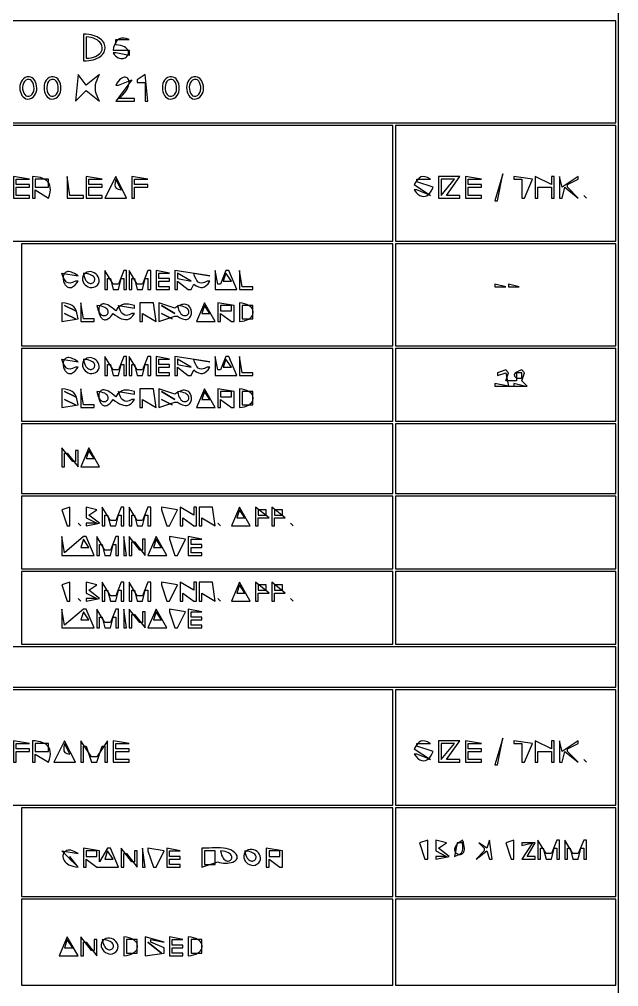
# Model space of a CAD drawing. Extents: x 0 to 2384, y 0 to 1684.
# Drawn here: x 232.2 to 455, y 831.5 to 1191.5 of the extents above; entities that cross this region are included whole.
import ezdxf

# ---------------------------------------------------------------- set-up
doc = ezdxf.new("R2010")
doc.units = 0
doc.layers.add('C7', color=7, linetype='CONTINUOUS')

msp = doc.modelspace()

# ---------------------------------------------------------------- linework, layer by layer
at = {"layer": 'C7'}
for points in [[(94, 1513), (94, 449), (455, 449), (455, 1513), (94, 1513)], [(95, 1191), (95, 1153), (454, 1153), (454, 1191), (95, 1191)], [(256, 1186), (256, 1176), (257.0118, 1176.0413), (257.956, 1176.138), (258.8324, 1176.2864), (259.6411, 1176.4826), (260.3821, 1176.7229), (261.0555, 1177.0034), (261.6613, 1177.3204), (262.1995, 1177.67), (262.6702, 1178.0485), (263.0734, 1178.452), (263.409, 1178.8769), (263.6773, 1179.3192), (263.8781, 1179.7752), (264.0115, 1180.2411), (264.0776, 1180.7131), (264.0763, 1181.1874), (264.0078, 1181.6603), (263.872, 1182.1278), (263.6689, 1182.5863), (263.3987, 1183.032), (263.0613, 1183.461), (262.6567, 1183.8695), (262.1851, 1184.2538), (261.6464, 1184.61), (261.0406, 1184.9344), (260.3679, 1185.2232), (259.6281, 1185.4726), (258.8214, 1185.6787), (257.9478, 1185.8379), (257.0073, 1185.9462), (256, 1186)], [(257, 1185), (257, 1177), (258.0099, 1177.0729), (258.926, 1177.217), (259.7486, 1177.4257), (260.478, 1177.6924), (261.1144, 1178.0104), (261.6582, 1178.3733), (262.1096, 1178.7743), (262.469, 1179.207), (262.7365, 1179.6646), (262.9125, 1180.1406), (262.9973, 1180.6284), (262.991, 1181.1214), (262.8942, 1181.613), (262.7069, 1182.0966), (262.4295, 1182.5656), (262.0622, 1183.0134), (261.6054, 1183.4334), (261.0594, 1183.8189), (260.4243, 1184.1635), (259.7006, 1184.4605), (258.8884, 1184.7033), (257.9881, 1184.8853), (257, 1185)], [(267, 1180), (273, 1180), (273, 1178), (268, 1179), (267, 1179), (267.4542, 1178.3836), (267.925, 1177.8844), (268.406, 1177.495), (268.8911, 1177.2081), (269.374, 1177.0163), (269.8485, 1176.9123), (270.3084, 1176.8889), (270.7475, 1176.9386), (271.1595, 1177.0542), (271.5383, 1177.2283), (271.8775, 1177.4536), (272.1711, 1177.7229), (272.4128, 1178.0287), (272.5963, 1178.3637), (272.7154, 1178.7207), (272.764, 1179.0922), (272.7358, 1179.4711), (272.6245, 1179.8499), (272.4241, 1180.2213), (272.1282, 1180.578), (271.7306, 1180.9128), (271.2251, 1181.2182), (270.6055, 1181.4869), (269.8656, 1181.7117), (268.9992, 1181.8851), (268, 1182), (268, 1184), (273, 1184), (271.9407, 1184.3324), (271.0003, 1184.4829), (270.1725, 1184.4586), (269.451, 1184.2667), (268.8294, 1183.9145), (268.3015, 1183.4091), (267.8609, 1182.7577), (267.5013, 1181.9676), (267.2164, 1181.046), (267, 1180)], [(234.2986, 1169.8241), (233.6793, 1169.4219), (233.1835, 1168.8994), (232.8069, 1168.2799), (232.5448, 1167.5873), (232.3928, 1166.8452), (232.3463, 1166.0771), (232.401, 1165.3068), (232.5523, 1164.5579), (232.7957, 1163.854), (233.1267, 1163.2189), (233.5408, 1162.6762), (234.0336, 1162.2494), (234.6005, 1161.9624), (235.2371, 1161.8387), (235.9388, 1161.9019), (236.7013, 1162.1759), (237.3206, 1162.5779), (237.8163, 1163.1005), (238.193, 1163.7199), (238.4551, 1164.4125), (238.6071, 1165.1547), (238.6536, 1165.9228), (238.5989, 1166.6931), (238.4476, 1167.442), (238.2042, 1168.1458), (237.8732, 1168.7809), (237.459, 1169.3237), (236.9662, 1169.7504), (236.3993, 1170.0374), (235.7627, 1170.1612), (235.0609, 1170.0979), (234.2986, 1169.8241)], [(243.2986, 1169.8241), (242.6793, 1169.4219), (242.1835, 1168.8994), (241.8069, 1168.2799), (241.5448, 1167.5873), (241.3928, 1166.8452), (241.3463, 1166.0771), (241.401, 1165.3068), (241.5523, 1164.5579), (241.7957, 1163.854), (242.1267, 1163.2189), (242.5408, 1162.6762), (243.0336, 1162.2494), (243.6005, 1161.9624), (244.2371, 1161.8387), (244.9388, 1161.9019), (245.7013, 1162.1759), (246.3206, 1162.5779), (246.8163, 1163.1005), (247.193, 1163.7199), (247.4551, 1164.4125), (247.6071, 1165.1547), (247.6536, 1165.9228), (247.5989, 1166.6931), (247.4476, 1167.442), (247.2042, 1168.1458), (246.8732, 1168.7809), (246.459, 1169.3237), (245.9662, 1169.7504), (245.3993, 1170.0374), (244.7627, 1170.1612), (244.0609, 1170.0979), (243.2986, 1169.8241)], [(254, 1171), (253, 1161), (257, 1165), (262, 1161), (261.4801, 1162.0531), (261.0641, 1163.0199), (260.7522, 1163.9193), (260.5442, 1164.7708), (260.4402, 1165.5934), (260.4402, 1166.4064), (260.5442, 1167.229), (260.7522, 1168.0805), (261.0641, 1168.98), (261.48, 1169.9467), (262, 1171), (257, 1167), (254, 1171)], [(279, 1171), (276, 1169), (276, 1168), (279, 1168), (279, 1161), (280, 1161), (279, 1171)], [(287.2986, 1169.8241), (286.6793, 1169.4219), (286.1835, 1168.8994), (285.8068, 1168.2799), (285.5447, 1167.5873), (285.3927, 1166.8452), (285.3463, 1166.0771), (285.401, 1165.3068), (285.5523, 1164.5579), (285.7956, 1163.854), (286.1267, 1163.2189), (286.5408, 1162.6762), (287.0336, 1162.2494), (287.6005, 1161.9624), (288.2371, 1161.8387), (288.9388, 1161.9019), (289.7013, 1162.1759), (290.3206, 1162.5779), (290.8163, 1163.1005), (291.193, 1163.7199), (291.4551, 1164.4125), (291.6072, 1165.1547), (291.6536, 1165.9228), (291.5989, 1166.6931), (291.4476, 1167.442), (291.2042, 1168.1458), (290.8732, 1168.7809), (290.459, 1169.3237), (289.9662, 1169.7504), (289.3993, 1170.0374), (288.7627, 1170.1612), (288.061, 1170.0979), (287.2986, 1169.8241)], [(296.2986, 1169.8241), (295.6793, 1169.4219), (295.1835, 1168.8994), (294.8068, 1168.2799), (294.5447, 1167.5873), (294.3927, 1166.8452), (294.3463, 1166.0771), (294.401, 1165.3068), (294.5523, 1164.5579), (294.7956, 1163.854), (295.1267, 1163.2189), (295.5408, 1162.6762), (296.0336, 1162.2494), (296.6005, 1161.9624), (297.2371, 1161.8387), (297.9388, 1161.9019), (298.7013, 1162.1759), (299.3206, 1162.5779), (299.8163, 1163.1005), (300.193, 1163.7199), (300.4551, 1164.4125), (300.6072, 1165.1547), (300.6536, 1165.9228), (300.5989, 1166.6931), (300.4476, 1167.442), (300.2042, 1168.1458), (299.8732, 1168.7809), (299.459, 1169.3237), (298.9662, 1169.7504), (298.3993, 1170.0374), (297.7627, 1170.1612), (297.061, 1170.0979), (296.2986, 1169.8241)], [(234.5455, 1168.8241), (234.0381, 1168.3656), (233.6765, 1167.7617), (233.4532, 1167.0553), (233.3609, 1166.2893), (233.3922, 1165.5068), (233.5398, 1164.7508), (233.7963, 1164.0641), (234.1543, 1163.4898), (234.6065, 1163.0708), (235.1455, 1162.8502), (235.7639, 1162.8709), (236.4544, 1163.1759), (236.9616, 1163.6342), (237.3233, 1164.2381), (237.5465, 1164.9445), (237.6388, 1165.7104), (237.6075, 1166.4929), (237.4599, 1167.249), (237.2035, 1167.9357), (236.8455, 1168.5101), (236.3933, 1168.9291), (235.8544, 1169.1497), (235.236, 1169.129), (234.5455, 1168.8241)], [(243.5455, 1168.8241), (243.0381, 1168.3656), (242.6765, 1167.7617), (242.4532, 1167.0553), (242.3609, 1166.2893), (242.3922, 1165.5068), (242.5398, 1164.7508), (242.7963, 1164.0641), (243.1543, 1163.4898), (243.6065, 1163.0708), (244.1455, 1162.8502), (244.7639, 1162.8709), (245.4544, 1163.1759), (245.9616, 1163.6342), (246.3232, 1164.2381), (246.5465, 1164.9445), (246.6388, 1165.7104), (246.6075, 1166.4929), (246.4599, 1167.249), (246.2035, 1167.9357), (245.8455, 1168.5101), (245.3933, 1168.9291), (244.8544, 1169.1497), (244.236, 1169.129), (243.5455, 1168.8241)], [(268, 1167), (269, 1167), (274, 1169), (268, 1161), (275, 1161), (275, 1162), (269, 1162), (269.875, 1162.7134), (270.6276, 1163.4237), (271.2637, 1164.1255), (271.789, 1164.8131), (272.2093, 1165.4809), (272.5306, 1166.1234), (272.7585, 1166.7349), (272.899, 1167.31), (272.9579, 1167.843), (272.9409, 1168.3284), (272.8539, 1168.7605), (272.7027, 1169.1339), (272.4931, 1169.4429), (272.231, 1169.682), (271.9221, 1169.8456), (271.5723, 1169.9281), (271.1875, 1169.9239), (270.7734, 1169.8275), (270.3358, 1169.6333), (269.8806, 1169.3357), (269.4136, 1168.9291), (268.9406, 1168.408), (268.4675, 1167.7668), (268, 1167)], [(287.5455, 1168.8241), (287.0381, 1168.3656), (286.6764, 1167.7617), (286.4531, 1167.0553), (286.3608, 1166.2894), (286.3922, 1165.5069), (286.5397, 1164.7508), (286.7962, 1164.0641), (287.1542, 1163.4898), (287.6064, 1163.0708), (288.1454, 1162.8502), (288.7638, 1162.8709), (289.4544, 1163.1759), (289.9616, 1163.6342), (290.3233, 1164.2381), (290.5465, 1164.9445), (290.6388, 1165.7104), (290.6075, 1166.4929), (290.4599, 1167.249), (290.2035, 1167.9357), (289.8455, 1168.5101), (289.3933, 1168.9291), (288.8544, 1169.1497), (288.236, 1169.129), (287.5455, 1168.8241)], [(296.5455, 1168.8241), (296.0381, 1168.3656), (295.6765, 1167.7617), (295.4532, 1167.0553), (295.3609, 1166.2894), (295.3922, 1165.5069), (295.5398, 1164.7508), (295.7962, 1164.0641), (296.1543, 1163.4898), (296.6064, 1163.0708), (297.1454, 1162.8502), (297.7638, 1162.8709), (298.4544, 1163.1759), (298.9616, 1163.6342), (299.3233, 1164.2381), (299.5465, 1164.9445), (299.6388, 1165.7104), (299.6075, 1166.4929), (299.4599, 1167.249), (299.2035, 1167.9357), (298.8455, 1168.5101), (298.3933, 1168.9291), (297.8544, 1169.1497), (297.236, 1169.129), (296.5455, 1168.8241)], [(95, 1152), (95, 1109), (371, 1109), (371, 1152), (95, 1152)], [(372, 1152), (372, 1109), (454, 1109), (454, 1152), (372, 1152)], [(412, 1134), (409, 1124), (410, 1124), (412, 1134)], [(230, 1133), (230, 1125), (236, 1125), (236, 1126), (231, 1126), (231, 1129), (236, 1129), (236, 1130), (231, 1130), (231, 1132), (236, 1132), (230, 1133)], [(237, 1133), (237, 1125), (238, 1125), (238, 1128), (243, 1125), (243.3844, 1126.1257), (243.6231, 1127.1578), (243.7211, 1128.0985), (243.6837, 1128.9497), (243.516, 1129.7135), (243.2232, 1130.3921), (242.8105, 1130.9875), (242.283, 1131.5017), (241.6461, 1131.9369), (240.9048, 1132.2951), (240.0644, 1132.5785), (239.13, 1132.789), (238.1068, 1132.9288), (237, 1133)], [(238, 1132), (238, 1129), (243, 1129), (243, 1132), (238, 1132)], [(250, 1133), (250, 1125), (256, 1125), (256, 1126), (251, 1126), (250, 1133)], [(257, 1133), (257, 1125), (263, 1125), (263, 1126), (258, 1126), (258, 1129), (263, 1129), (263, 1130), (258, 1130), (258, 1132), (263, 1132), (257, 1133)], [(268, 1133), (264, 1125), (271, 1125), (272, 1125), (268, 1133)], [(268, 1132), (267.7557, 1130.8043), (267.6472, 1129.8924), (267.7459, 1129.2102), (268.1233, 1128.7035), (268.8508, 1128.3181), (270, 1128), (268, 1132)], [(274, 1133), (274, 1125), (275, 1125), (275, 1129), (280, 1129), (280, 1130), (275, 1130), (275, 1132), (280, 1132), (274, 1133)], [(379, 1130), (385, 1126), (380, 1128), (379, 1128), (379.6677, 1127.1092), (380.3676, 1126.4255), (381.0869, 1125.9453), (381.8126, 1125.6649), (382.5321, 1125.5809), (383.2325, 1125.6896), (383.901, 1125.9876), (384.5248, 1126.4711), (385.0911, 1127.1368), (385.5871, 1127.9809), (386, 1129), (380, 1131), (380, 1132), (385, 1132), (383.9652, 1132.5943), (383.0521, 1132.9238), (382.2404, 1133.0002), (381.5102, 1132.8354), (380.8412, 1132.4411), (380.2132, 1131.8292), (379.6062, 1131.0116), (379, 1130)], [(388, 1133), (388, 1125), (396, 1125), (396, 1126), (391, 1126), (396, 1133), (388, 1133)], [(389, 1132), (389, 1126), (394, 1132), (389, 1132)], [(398, 1133), (398, 1125), (404, 1125), (404, 1126), (399, 1126), (399, 1129), (404, 1129), (404, 1130), (399, 1130), (399, 1132), (404, 1132), (398, 1133)], [(416, 1133), (416, 1132), (419, 1132), (419, 1125), (420, 1125), (423, 1132), (416, 1133)], [(424, 1133), (424, 1125), (425, 1125), (425, 1129), (430, 1129), (430, 1125), (431, 1125), (431, 1133), (430, 1133), (430, 1130), (424, 1133)], [(433, 1133), (433, 1125), (434, 1125), (435, 1129), (440, 1125), (436, 1129), (436, 1130), (440, 1132), (440, 1133), (434, 1129), (433, 1133)], [(442, 1126), (443, 1125), (442, 1126)], [(233, 1108), (233, 1070), (371, 1070), (371, 1108), (233, 1108)], [(372, 1108), (372, 1070), (454, 1070), (454, 1108), (372, 1108)], [(264, 1098), (264, 1091), (265, 1091), (265, 1095), (266, 1095), (267, 1091), (269, 1091), (270, 1095), (271, 1095), (271, 1091), (272, 1091), (272, 1098), (271, 1098), (269, 1093), (267, 1093), (264, 1098)], [(273, 1098), (273, 1091), (274, 1091), (274, 1095), (275, 1095), (276, 1091), (278, 1091), (279, 1095), (280, 1095), (280, 1091), (281, 1091), (281, 1098), (280, 1098), (278, 1093), (276, 1093), (273, 1098)], [(283, 1098), (283, 1091), (288, 1091), (288, 1092), (284, 1092), (284, 1094), (288, 1094), (288, 1095), (284, 1095), (284, 1097), (288, 1097), (283, 1098)], [(290, 1098), (290, 1091), (291, 1091), (291, 1094), (295, 1091), (296, 1091), (297, 1093), (297.9452, 1092.3775), (298.8024, 1091.9563), (299.5878, 1091.7426), (300.3173, 1091.7425), (301.0072, 1091.962), (301.6735, 1092.4074), (302.3324, 1093.0846), (303, 1094), (302, 1094), (300.9539, 1093.5133), (300.071, 1093.3215), (299.3299, 1093.4002), (298.709, 1093.725), (298.1869, 1094.2717), (297.7424, 1095.016), (297.3538, 1095.9335), (297, 1097), (303, 1096), (290, 1098)], [(305, 1098), (305, 1091), (312, 1091), (313, 1091), (310, 1098), (309, 1098), (307, 1093), (306, 1093), (305, 1098)], [(314, 1098), (314, 1091), (319, 1091), (319, 1092), (315, 1092), (314, 1098)], [(254, 1094), (253, 1094), (251.9539, 1093.5133), (251.071, 1093.3215), (250.3299, 1093.4002), (249.709, 1093.725), (249.1869, 1094.2717), (248.7424, 1095.016), (248.3538, 1095.9335), (248, 1097), (254, 1096), (253.3082, 1096.4858), (252.668, 1096.8777), (252.0781, 1097.1812), (251.5375, 1097.4015), (251.0449, 1097.5442), (250.5992, 1097.6147), (250.1991, 1097.6182), (249.8434, 1097.5602), (249.5311, 1097.4462), (249.2609, 1097.2814), (249.0316, 1097.0714), (248.8421, 1096.8215), (248.6912, 1096.537), (248.5776, 1096.2235), (248.5003, 1095.8862), (248.458, 1095.5307), (248.4495, 1095.1622), (248.4737, 1094.7862), (248.5294, 1094.4081), (248.6154, 1094.0333), (248.7306, 1093.6671), (248.8736, 1093.315), (249.0435, 1092.9824), (249.2389, 1092.6747), (249.4587, 1092.3972), (249.7018, 1092.1554), (249.9669, 1091.9546), (250.2529, 1091.8003), (250.5585, 1091.6979), (250.8826, 1091.6527), (251.2241, 1091.6702), (251.5817, 1091.7557), (251.9542, 1091.9146), (252.3405, 1092.1524), (252.7394, 1092.4744), (253.1498, 1092.8861), (253.5703, 1093.3928), (254, 1094)], [(256.6188, 1096.9537), (256.0666, 1096.3946), (255.7336, 1095.7814), (255.5987, 1095.1373), (255.6408, 1094.4854), (255.8391, 1093.8488), (256.1725, 1093.2506), (256.62, 1092.7142), (257.1607, 1092.2624), (257.7736, 1091.9186), (258.4376, 1091.7059), (259.1318, 1091.6474), (259.8353, 1091.7662), (260.527, 1092.0856)], [(256, 1097), (256.1741, 1096.1591), (256.3912, 1095.4396), (256.6447, 1094.8346), (256.9277, 1094.3373), (257.2335, 1093.941), (257.5553, 1093.6388), (257.8862, 1093.424), (258.2196, 1093.2897), (258.5486, 1093.2292), (258.8664, 1093.2356), (259.1664, 1093.3021), (259.4417, 1093.4221), (259.6855, 1093.5885), (259.8911, 1093.7947), (260.0516, 1094.0339), (260.1604, 1094.2992), (260.2106, 1094.5839), (260.1954, 1094.8812), (260.1081, 1095.1842), (259.9419, 1095.4862), (259.69, 1095.7803), (259.3457, 1096.0598), (258.9021, 1096.3179), (258.3525, 1096.5478), (257.6902, 1096.7426), (256.9082, 1096.8956), (256, 1097)], [(260.527, 1092.0855), (261.1757, 1092.6076), (261.6017, 1093.1934), (261.8249, 1093.8203), (261.8653, 1094.4656), (261.7429, 1095.1067), (261.4778, 1095.721), (261.0899, 1096.2858), (260.5993, 1096.7785), (260.0259, 1097.1765), (259.3899, 1097.4572), (258.7111, 1097.5978), (258.0097, 1097.5759), (257.3055, 1097.3687), (256.6188, 1096.9537)], [(291, 1097), (291, 1095), (296, 1094), (291, 1097)], [(309, 1097), (308, 1094), (311, 1094), (309, 1097)], [(409, 1093), (409, 1092), (413, 1092), (409, 1093)], [(414, 1093), (414, 1092), (418, 1092), (414, 1093)], [(248, 1086), (248, 1079), (254, 1080), (253.8136, 1081.1924), (253.5809, 1082.2248), (253.2847, 1083.1078), (252.9079, 1083.8521), (252.4336, 1084.4683), (251.8445, 1084.967), (251.1237, 1085.3589), (250.2541, 1085.6546), (249.2185, 1085.8647), (248, 1086)], [(249, 1085), (253, 1083), (249, 1085)], [(255, 1086), (255, 1079), (260, 1079), (260, 1080), (256, 1080), (255, 1086)], [(261, 1085), (261.1741, 1084.1591), (261.3912, 1083.4395), (261.6447, 1082.8345), (261.9277, 1082.3373), (262.2335, 1081.941), (262.5552, 1081.6388), (262.8862, 1081.4239), (263.2195, 1081.2897), (263.5486, 1081.2291), (263.8664, 1081.2355), (264.1664, 1081.3021), (264.4417, 1081.422), (264.6855, 1081.5885), (264.891, 1081.7947), (265.0516, 1082.0339), (265.1603, 1082.2992), (265.2105, 1082.5839), (265.1954, 1082.8812), (265.1081, 1083.1842), (264.9419, 1083.4862), (264.69, 1083.7803), (264.3457, 1084.0598), (263.9021, 1084.3179), (263.3525, 1084.5478), (262.6901, 1084.7426), (261.9082, 1084.8956), (261, 1085)], [(267, 1082), (267.8405, 1081.4152), (268.6504, 1080.8908), (269.4323, 1080.4455), (270.1888, 1080.0983), (270.9227, 1079.868), (271.6366, 1079.7735), (272.3332, 1079.8338), (273.0151, 1080.0677), (273.6851, 1080.4941), (274.3458, 1081.1319), (275, 1082), (274, 1082), (272.9539, 1081.5133), (272.071, 1081.3215), (271.3299, 1081.4002), (270.709, 1081.725), (270.1869, 1082.2717), (269.7424, 1083.016), (269.3538, 1083.9335), (269, 1085), (275, 1084), (275, 1085), (273.8293, 1085.2888), (272.7823, 1085.4757), (271.8393, 1085.5348), (270.9809, 1085.4399), (270.1874, 1085.165), (269.4391, 1084.6841), (268.7165, 1083.9711), (268, 1083), (267.3228, 1083.6104), (266.6888, 1084.1302), (266.0971, 1084.5637), (265.5467, 1084.9154), (265.037, 1085.1899), (264.567, 1085.3916), (264.1359, 1085.525), (263.7428, 1085.5946), (263.3869, 1085.6049), (263.0675, 1085.5602), (262.7835, 1085.4653), (262.5342, 1085.3244), (262.3188, 1085.1422), (262.1363, 1084.923), (261.986, 1084.6714), (261.867, 1084.3918), (261.7785, 1084.0888), (261.7196, 1083.7668), (261.6894, 1083.4303), (261.6872, 1083.0838), (261.7121, 1082.7317), (261.7633, 1082.3786), (261.8398, 1082.0289), (261.9409, 1081.6871), (262.0657, 1081.3578), (262.2135, 1081.0453), (262.3832, 1080.7542), (262.5741, 1080.4889), (262.7854, 1080.254), (263.0162, 1080.0538), (263.2656, 1079.893), (263.5329, 1079.776), (263.8171, 1079.7072), (264.1175, 1079.6912), (264.4331, 1079.7324), (264.7632, 1079.8353), (265.1069, 1080.0044), (265.4634, 1080.2442), (265.8318, 1080.5592), (266.2112, 1080.9538), (266.6009, 1081.4326), (267, 1082)], [(277, 1086), (277, 1079), (278, 1079), (278, 1082), (283, 1079), (282, 1086), (277, 1086)], [(284, 1086), (284, 1079), (290, 1081), (291, 1081), (291.656, 1080.5662), (292.2674, 1080.2382), (292.8343, 1080.0089), (293.3566, 1079.8709), (293.8344, 1079.8173), (294.2678, 1079.8407), (294.6566, 1079.934), (295.0011, 1080.09), (295.3011, 1080.3016), (295.5568, 1080.5616), (295.7681, 1080.8628), (295.935, 1081.198), (296.0576, 1081.5601), (296.136, 1081.9419), (296.17, 1082.3361), (296.1599, 1082.7358), (296.1055, 1083.1335), (296.0069, 1083.5223), (295.8641, 1083.8948), (295.6772, 1084.244), (295.4462, 1084.5626), (295.1711, 1084.8436), (294.8519, 1085.0796), (294.4887, 1085.2636), (294.0814, 1085.3883), (293.6302, 1085.4466), (293.1349, 1085.4313), (292.5957, 1085.3353), (292.0126, 1085.1513), (291.3856, 1084.8722), (290.7147, 1084.4908), (290, 1084), (284, 1086)], [(285, 1085), (290, 1082), (285, 1085)], [(291, 1085), (291.1741, 1084.1591), (291.3912, 1083.4395), (291.6447, 1082.8345), (291.9277, 1082.3373), (292.2335, 1081.941), (292.5553, 1081.6388), (292.8862, 1081.4239), (293.2196, 1081.2897), (293.5486, 1081.2291), (293.8664, 1081.2355), (294.1664, 1081.3021), (294.4417, 1081.422), (294.6855, 1081.5885), (294.8911, 1081.7947), (295.0516, 1082.0339), (295.1604, 1082.2992), (295.2106, 1082.5839), (295.1954, 1082.8812), (295.1081, 1083.1842), (294.9419, 1083.4862), (294.69, 1083.7803), (294.3457, 1084.0598), (293.9021, 1084.3179), (293.3525, 1084.5478), (292.6902, 1084.7426), (291.9082, 1084.8956), (291, 1085)], [(301, 1086), (298, 1079), (299, 1079), (304, 1079), (305, 1079), (301, 1086)], [(301, 1085), (300, 1082), (303, 1082), (301, 1085)], [(306, 1086), (306, 1079), (307, 1079), (307, 1082), (311, 1079), (312, 1079), (312, 1085), (306, 1086)], [(307, 1085), (307, 1083), (311, 1083), (311, 1085), (307, 1085)], [(314, 1086), (314, 1079), (315.0304, 1079.1279), (315.9463, 1079.336), (316.7477, 1079.6149), (317.4347, 1079.955), (318.0071, 1080.347), (318.4651, 1080.7814), (318.8085, 1081.2489), (319.0375, 1081.7399), (319.152, 1082.245), (319.152, 1082.7549), (319.0375, 1083.26), (318.8085, 1083.751), (318.4651, 1084.2185), (318.0071, 1084.6529), (317.4347, 1085.0449), (316.7477, 1085.385), (315.9463, 1085.6639), (315.0304, 1085.872), (314, 1086)], [(315, 1085), (315, 1080), (319, 1080), (319, 1085), (315, 1085)], [(249, 1082), (253, 1080), (249, 1082)], [(285, 1082), (289, 1080), (285, 1082)], [(233, 1069), (233, 1042), (371, 1042), (371, 1069), (233, 1069)], [(254, 1062), (253, 1062), (251.9539, 1061.5133), (251.071, 1061.3215), (250.3299, 1061.4001), (249.709, 1061.725), (249.1869, 1062.2717), (248.7424, 1063.016), (248.3538, 1063.9335), (248, 1065), (254, 1064), (253.3082, 1064.4858), (252.668, 1064.8777), (252.0782, 1065.1812), (251.5375, 1065.4015), (251.045, 1065.5442), (250.5992, 1065.6147), (250.1991, 1065.6182), (249.8435, 1065.5602), (249.5311, 1065.4462), (249.2609, 1065.2814), (249.0317, 1065.0714), (248.8421, 1064.8215), (248.6912, 1064.537), (248.5777, 1064.2235), (248.5003, 1063.8862), (248.458, 1063.5307), (248.4495, 1063.1622), (248.4738, 1062.7862), (248.5295, 1062.4081), (248.6155, 1062.0333), (248.7306, 1061.6671), (248.8737, 1061.315), (249.0435, 1060.9824), (249.2389, 1060.6747), (249.4588, 1060.3972), (249.7018, 1060.1554), (249.9669, 1059.9546), (250.2529, 1059.8003), (250.5585, 1059.6979), (250.8826, 1059.6527), (251.2241, 1059.6702), (251.5817, 1059.7557), (251.9542, 1059.9146), (252.3405, 1060.1524), (252.7394, 1060.4744), (253.1498, 1060.8861), (253.5703, 1061.3928), (254, 1062)], [(264, 1066), (264, 1059), (265, 1059), (265, 1063), (266, 1063), (267, 1059), (269, 1059), (270, 1063), (271, 1063), (271, 1059), (272, 1059), (272, 1066), (271, 1066), (269, 1061), (267, 1061), (264, 1066)], [(273, 1066), (273, 1059), (274, 1059), (274, 1063), (275, 1063), (276, 1059), (278, 1059), (279, 1063), (280, 1063), (280, 1059), (281, 1059), (281, 1066), (280, 1066), (278, 1061), (276, 1061), (273, 1066)], [(283, 1066), (283, 1059), (288, 1059), (288, 1060), (284, 1060), (284, 1062), (288, 1062), (288, 1063), (284, 1063), (284, 1065), (288, 1065), (283, 1066)], [(290, 1066), (290, 1059), (291, 1059), (291, 1062), (295, 1059), (296, 1059), (297, 1061), (297.9452, 1060.3775), (298.8024, 1059.9563), (299.5877, 1059.7426), (300.3173, 1059.7424), (301.0072, 1059.962), (301.6735, 1060.4073), (302.3324, 1061.0846), (303, 1062), (302, 1062), (300.9539, 1061.5133), (300.071, 1061.3215), (299.3299, 1061.4002), (298.709, 1061.725), (298.1869, 1062.2717), (297.7424, 1063.016), (297.3538, 1063.9335), (297, 1065), (303, 1064), (290, 1066)], [(305, 1066), (305, 1059), (312, 1059), (313, 1059), (310, 1066), (309, 1066), (307, 1061), (306, 1061), (305, 1066)], [(314, 1066), (314, 1059), (319, 1059), (319, 1060), (315, 1060), (314, 1066)], [(372, 1069), (372, 1042), (454, 1042), (454, 1069), (372, 1069)], [(256.6188, 1064.9537), (256.0666, 1064.3946), (255.7336, 1063.7815), (255.5987, 1063.1374), (255.6408, 1062.4854), (255.8391, 1061.8488), (256.1725, 1061.2507), (256.62, 1060.7142), (257.1607, 1060.2625), (257.7736, 1059.9186), (258.4376, 1059.7059), (259.1318, 1059.6474), (259.8353, 1059.7662), (260.527, 1060.0856)], [(256, 1065), (256.1741, 1064.1591), (256.3912, 1063.4395), (256.6447, 1062.8345), (256.9277, 1062.3373), (257.2335, 1061.941), (257.5553, 1061.6388), (257.8862, 1061.4239), (258.2196, 1061.2897), (258.5486, 1061.2291), (258.8664, 1061.2355), (259.1664, 1061.3021), (259.4417, 1061.422), (259.6855, 1061.5885), (259.8911, 1061.7947), (260.0516, 1062.0339), (260.1604, 1062.2992), (260.2106, 1062.5839), (260.1954, 1062.8812), (260.1081, 1063.1842), (259.9419, 1063.4862), (259.69, 1063.7803), (259.3457, 1064.0598), (258.9021, 1064.3179), (258.3525, 1064.5478), (257.6902, 1064.7426), (256.9082, 1064.8956), (256, 1065)], [(260.527, 1060.0855), (261.1757, 1060.6076), (261.6017, 1061.1934), (261.8249, 1061.8203), (261.8653, 1062.4656), (261.7429, 1063.1067), (261.4778, 1063.721), (261.0899, 1064.2858), (260.5993, 1064.7785), (260.0259, 1065.1765), (259.3899, 1065.4572), (258.7111, 1065.5978), (258.0097, 1065.5759), (257.3055, 1065.3687), (256.6188, 1064.9537)], [(291, 1065), (291, 1063), (296, 1062), (291, 1065)], [(309, 1065), (308, 1062), (311, 1062), (309, 1065)], [(410, 1060), (410, 1059), (413, 1060), (414, 1055), (409, 1056), (409, 1055), (421, 1055), (419, 1057), (420, 1060), (419, 1061), (418.0346, 1060.631), (417.1582, 1060.2429), (416.4935, 1059.8108), (416.1637, 1059.3095), (416.2915, 1058.7143), (417, 1058), (417, 1057), (413, 1057), (414, 1060), (413, 1061), (410, 1060)], [(417, 1060), (417, 1058), (419, 1058), (419, 1060), (417, 1060)], [(416, 1056), (416, 1055), (420, 1055), (416, 1056)], [(248, 1054), (248, 1047), (254, 1048), (253.8136, 1049.1924), (253.5809, 1050.2248), (253.2847, 1051.1078), (252.9079, 1051.8521), (252.4336, 1052.4683), (251.8445, 1052.967), (251.1237, 1053.3589), (250.2541, 1053.6546), (249.2185, 1053.8647), (248, 1054)], [(249, 1053), (253, 1051), (249, 1053)], [(255, 1054), (255, 1047), (260, 1047), (260, 1048), (256, 1048), (255, 1054)], [(261, 1053), (261.1741, 1052.1591), (261.3912, 1051.4395), (261.6447, 1050.8345), (261.9277, 1050.3373), (262.2335, 1049.941), (262.5552, 1049.6388), (262.8862, 1049.4239), (263.2195, 1049.2897), (263.5486, 1049.2291), (263.8664, 1049.2355), (264.1664, 1049.3021), (264.4417, 1049.422), (264.6855, 1049.5885), (264.891, 1049.7947), (265.0516, 1050.0339), (265.1603, 1050.2992), (265.2105, 1050.5839), (265.1954, 1050.8812), (265.1081, 1051.1842), (264.9419, 1051.4862), (264.69, 1051.7803), (264.3457, 1052.0598), (263.9021, 1052.3179), (263.3525, 1052.5478), (262.6901, 1052.7426), (261.9082, 1052.8956), (261, 1053)], [(267, 1050), (267.8405, 1049.4152), (268.6504, 1048.8908), (269.4323, 1048.4455), (270.1888, 1048.0983), (270.9227, 1047.868), (271.6366, 1047.7735), (272.3332, 1047.8338), (273.0151, 1048.0677), (273.6851, 1048.4941), (274.3458, 1049.1319), (275, 1050), (274, 1050), (272.9539, 1049.5133), (272.071, 1049.3215), (271.3299, 1049.4002), (270.709, 1049.725), (270.1869, 1050.2717), (269.7424, 1051.016), (269.3538, 1051.9335), (269, 1053), (275, 1052), (275, 1053), (273.8293, 1053.2888), (272.7823, 1053.4757), (271.8394, 1053.5347), (270.9809, 1053.4398), (270.1873, 1053.165), (269.4391, 1052.684), (268.7165, 1051.971), (268, 1051), (267.3228, 1051.6104), (266.6888, 1052.1302), (266.0971, 1052.5637), (265.5467, 1052.9154), (265.037, 1053.1899), (264.567, 1053.3916), (264.1359, 1053.525), (263.7428, 1053.5946), (263.3869, 1053.6049), (263.0675, 1053.5602), (262.7835, 1053.4653), (262.5342, 1053.3244), (262.3188, 1053.1422), (262.1363, 1052.923), (261.986, 1052.6714), (261.867, 1052.3918), (261.7785, 1052.0888), (261.7196, 1051.7668), (261.6894, 1051.4303), (261.6872, 1051.0838), (261.7121, 1050.7317), (261.7633, 1050.3786), (261.8398, 1050.0289), (261.9409, 1049.6871), (262.0657, 1049.3578), (262.2135, 1049.0453), (262.3832, 1048.7542), (262.5741, 1048.4889), (262.7854, 1048.254), (263.0162, 1048.0538), (263.2656, 1047.893), (263.5329, 1047.776), (263.8171, 1047.7072), (264.1175, 1047.6912), (264.4331, 1047.7324), (264.7632, 1047.8353), (265.1069, 1048.0044), (265.4634, 1048.2442), (265.8318, 1048.5592), (266.2112, 1048.9538), (266.6009, 1049.4326), (267, 1050)], [(277, 1054), (277, 1047), (278, 1047), (278, 1050), (283, 1047), (282, 1054), (277, 1054)], [(284, 1054), (284, 1047), (290, 1049), (291, 1049), (291.656, 1048.5662), (292.2674, 1048.2382), (292.8343, 1048.0089), (293.3566, 1047.8709), (293.8344, 1047.8173), (294.2678, 1047.8407), (294.6566, 1047.934), (295.0011, 1048.09), (295.3011, 1048.3016), (295.5568, 1048.5616), (295.7681, 1048.8628), (295.935, 1049.198), (296.0576, 1049.5601), (296.136, 1049.9419), (296.17, 1050.3361), (296.1599, 1050.7358), (296.1055, 1051.1335), (296.0069, 1051.5223), (295.8641, 1051.8948), (295.6772, 1052.244), (295.4462, 1052.5626), (295.1711, 1052.8436), (294.8519, 1053.0796), (294.4887, 1053.2636), (294.0814, 1053.3883), (293.6302, 1053.4466), (293.1349, 1053.4313), (292.5957, 1053.3353), (292.0126, 1053.1513), (291.3856, 1052.8722), (290.7147, 1052.4908), (290, 1052), (284, 1054)], [(285, 1053), (290, 1050), (285, 1053)], [(291, 1053), (291.1741, 1052.1591), (291.3912, 1051.4395), (291.6447, 1050.8345), (291.9277, 1050.3373), (292.2335, 1049.941), (292.5553, 1049.6388), (292.8862, 1049.4239), (293.2196, 1049.2897), (293.5486, 1049.2291), (293.8664, 1049.2355), (294.1664, 1049.3021), (294.4417, 1049.422), (294.6855, 1049.5885), (294.8911, 1049.7947), (295.0516, 1050.0339), (295.1604, 1050.2992), (295.2106, 1050.5839), (295.1954, 1050.8812), (295.1081, 1051.1842), (294.9419, 1051.4862), (294.69, 1051.7803), (294.3457, 1052.0598), (293.9021, 1052.3179), (293.3525, 1052.5478), (292.6902, 1052.7426), (291.9082, 1052.8956), (291, 1053)], [(301, 1054), (298, 1047), (299, 1047), (304, 1047), (305, 1047), (301, 1054)], [(301, 1053), (300, 1050), (303, 1050), (301, 1053)], [(306, 1054), (306, 1047), (307, 1047), (307, 1050), (311, 1047), (312, 1047), (312, 1053), (306, 1054)], [(307, 1053), (307, 1051), (311, 1051), (311, 1053), (307, 1053)], [(314, 1054), (314, 1047), (315.0304, 1047.1279), (315.9463, 1047.336), (316.7478, 1047.6149), (317.4347, 1047.955), (318.0072, 1048.347), (318.4651, 1048.7814), (318.8086, 1049.2489), (319.0376, 1049.7399), (319.1521, 1050.245), (319.152, 1050.7549), (319.0376, 1051.26), (318.8086, 1051.751), (318.4651, 1052.2185), (318.0071, 1052.6529), (317.4347, 1053.0449), (316.7477, 1053.385), (315.9463, 1053.6639), (315.0304, 1053.872), (314, 1054)], [(315, 1053), (315, 1048), (319, 1048), (319, 1053), (315, 1053)], [(249, 1050), (253, 1048), (249, 1050)], [(285, 1050), (289, 1048), (285, 1050)], [(233, 1041), (233, 1015), (371, 1015), (371, 1041), (233, 1041)], [(372, 1041), (372, 1015), (454, 1015), (454, 1041), (372, 1041)], [(248, 1032), (248, 1025), (249, 1025), (249, 1030), (250, 1030), (254, 1025), (254, 1031), (253, 1031), (253, 1027), (252, 1027), (248, 1032)], [(258, 1032), (255, 1025), (256, 1025), (261, 1025), (262, 1025), (258, 1032)], [(258, 1031), (257, 1028), (260, 1028), (258, 1031)], [(233, 1014), (233, 987), (371, 987), (371, 1014), (233, 1014)], [(372, 1014), (372, 987), (454, 987), (454, 1014), (372, 1014)], [(248, 1009), (250, 1003), (251, 1003), (251, 1010), (248, 1009)], [(257, 1010), (257, 1006), (261, 1004), (257, 1004), (257, 1003), (262, 1004), (258, 1007), (261, 1009), (257, 1010)], [(263, 1010), (263, 1003), (264, 1003), (264, 1007), (265, 1007), (266, 1003), (268, 1003), (269, 1007), (270, 1007), (270, 1003), (271, 1003), (271, 1010), (270, 1010), (268, 1005), (266, 1005), (263, 1010)], [(273, 1010), (273, 1003), (274, 1003), (274, 1007), (275, 1007), (276, 1003), (278, 1003), (279, 1007), (280, 1007), (280, 1003), (281, 1003), (281, 1010), (280, 1010), (278, 1005), (276, 1005), (273, 1010)], [(285, 1010), (285, 1009), (287, 1003), (288, 1003), (291, 1009), (285, 1010)], [(292, 1010), (292, 1003), (293, 1003), (293, 1006), (297, 1003), (298, 1003), (298, 1010), (297, 1010), (297, 1007), (292, 1010)], [(299, 1010), (299, 1003), (300, 1003), (300, 1006), (305, 1003), (304, 1010), (299, 1010)], [(314, 1010), (311, 1003), (312, 1003), (317, 1003), (318, 1003), (314, 1010)], [(314, 1009), (313, 1006), (316, 1006), (314, 1009)], [(320, 1010), (320, 1003), (321, 1003), (321, 1006), (325, 1006), (320, 1010)], [(321, 1009), (321, 1007), (324, 1007), (324, 1009), (321, 1009)], [(326, 1010), (326, 1003), (327, 1003), (327, 1006), (331, 1006), (326, 1010)], [(327, 1009), (327, 1007), (330, 1007), (330, 1009), (327, 1009)], [(254, 1004), (255, 1003), (254, 1004)], [(306, 1004), (307, 1003), (306, 1004)], [(333, 1004), (334, 1003), (333, 1004)], [(248, 999), (248, 992), (259, 992), (260, 992), (257, 999), (256, 999), (249, 993), (248, 999)], [(256, 998), (255, 995), (258, 995), (256, 998)], [(261, 999), (261, 992), (262, 992), (262, 996), (263, 996), (264, 992), (266, 992), (267, 996), (268, 996), (268, 992), (269, 992), (269, 999), (268, 999), (266, 994), (264, 994), (261, 999)], [(271, 999), (271, 992), (272, 992), (271, 999)], [(273, 999), (273, 992), (274, 992), (274, 997), (275, 997), (279, 992), (279, 998), (278, 998), (278, 994), (277, 994), (273, 999)], [(283, 999), (280, 992), (281, 992), (286, 992), (287, 992), (283, 999)], [(283, 998), (282, 995), (285, 995), (283, 998)], [(288, 999), (288, 998), (290, 992), (291, 992), (294, 998), (288, 999)], [(295, 999), (295, 992), (300, 992), (300, 993), (296, 993), (296, 995), (300, 995), (300, 996), (296, 996), (296, 998), (300, 998), (295, 999)], [(233, 986), (233, 959), (371, 959), (371, 986), (233, 986)], [(372, 986), (372, 959), (454, 959), (454, 986), (372, 986)], [(248, 981), (250, 975), (251, 975), (251, 982), (248, 981)], [(257, 982), (257, 978), (261, 976), (257, 976), (257, 975), (262, 976), (258, 979), (261, 981), (257, 982)], [(263, 982), (263, 975), (264, 975), (264, 979), (265, 979), (266, 975), (268, 975), (269, 979), (270, 979), (270, 975), (271, 975), (271, 982), (270, 982), (268, 977), (266, 977), (263, 982)], [(273, 982), (273, 975), (274, 975), (274, 979), (275, 979), (276, 975), (278, 975), (279, 979), (280, 979), (280, 975), (281, 975), (281, 982), (280, 982), (278, 977), (276, 977), (273, 982)], [(285, 982), (285, 981), (287, 975), (288, 975), (291, 981), (285, 982)], [(292, 982), (292, 975), (293, 975), (293, 978), (297, 975), (298, 975), (298, 982), (297, 982), (297, 979), (292, 982)], [(299, 982), (299, 975), (300, 975), (300, 978), (305, 975), (304, 982), (299, 982)], [(314, 982), (311, 975), (312, 975), (317, 975), (318, 975), (314, 982)], [(314, 981), (313, 978), (316, 978), (314, 981)], [(320, 982), (320, 975), (321, 975), (321, 978), (325, 978), (320, 982)], [(321, 981), (321, 979), (324, 979), (324, 981), (321, 981)], [(326, 982), (326, 975), (327, 975), (327, 978), (331, 978), (326, 982)], [(327, 981), (327, 979), (330, 979), (330, 981), (327, 981)], [(254, 976), (255, 975), (254, 976)], [(306, 976), (307, 975), (306, 976)], [(333, 976), (334, 975), (333, 976)], [(248, 972), (248, 965), (259, 965), (260, 965), (257, 972), (256, 972), (249, 966), (248, 972)], [(261, 972), (261, 965), (262, 965), (262, 969), (263, 969), (264, 965), (266, 965), (267, 969), (268, 969), (268, 965), (269, 965), (269, 972), (268, 972), (266, 967), (264, 967), (261, 972)], [(271, 972), (271, 965), (272, 965), (271, 972)], [(273, 972), (273, 965), (274, 965), (274, 970), (275, 970), (279, 965), (279, 971), (278, 971), (278, 967), (277, 967), (273, 972)], [(283, 972), (280, 965), (281, 965), (286, 965), (287, 965), (283, 972)], [(288, 972), (288, 971), (290, 965), (291, 965), (294, 971), (288, 972)], [(295, 972), (295, 965), (300, 965), (300, 966), (296, 966), (296, 968), (300, 968), (300, 969), (296, 969), (296, 971), (300, 971), (295, 972)], [(256, 971), (255, 968), (258, 968), (256, 971)], [(283, 971), (282, 968), (285, 968), (283, 971)], [(95, 958), (95, 943), (454, 943), (454, 958), (95, 958)], [(95, 942), (95, 899), (371, 899), (371, 942), (95, 942)], [(372, 942), (372, 899), (454, 899), (454, 942), (372, 942)], [(230, 923), (230, 915), (231, 915), (231, 919), (236, 919), (236, 920), (231, 920), (231, 922), (236, 922), (230, 923)], [(237, 923), (237, 915), (238, 915), (238, 918), (243, 915), (243.3845, 916.1257), (243.6231, 917.1578), (243.7211, 918.0984), (243.6837, 918.9496), (243.516, 919.7135), (243.2232, 920.392), (242.8105, 920.9874), (242.283, 921.5016), (241.6461, 921.9368), (240.9048, 922.2951), (240.0643, 922.5784), (239.1299, 922.789), (238.1067, 922.9288), (237, 923)], [(238, 922), (238, 919), (243, 919), (243, 922), (238, 922)], [(249, 923), (245, 915), (252, 915), (253, 915), (249, 923)], [(249, 922), (248.7557, 920.8043), (248.6472, 919.8925), (248.7459, 919.2103), (249.1233, 918.7036), (249.8508, 918.3182), (251, 918), (249, 922)], [(255, 923), (255, 915), (256, 915), (256, 921), (257, 921), (259, 915), (261, 915), (263, 921), (264, 921), (264, 915), (265, 915), (265, 923), (261, 917), (259, 917), (255, 923)], [(267, 923), (267, 915), (273, 915), (273, 916), (268, 916), (268, 919), (273, 919), (273, 920), (268, 920), (268, 922), (273, 922), (267, 923)], [(379, 920), (385, 916), (380, 918), (379, 918), (379.6677, 917.1092), (380.3676, 916.4256), (381.0868, 915.9453), (381.8126, 915.665), (382.5321, 915.5809), (383.2325, 915.6897), (383.901, 915.9876), (384.5248, 916.4712), (385.0911, 917.1368), (385.5871, 917.9809), (386, 919), (380, 921), (380, 922), (385, 922), (383.9652, 922.5943), (383.0521, 922.9238), (382.2404, 923.0002), (381.5102, 922.8354), (380.8412, 922.4411), (380.2132, 921.8292), (379.6062, 921.0116), (379, 920)], [(388, 923), (388, 915), (396, 915), (396, 916), (391, 916), (396, 923), (388, 923)], [(389, 922), (389, 916), (394, 922), (389, 922)], [(398, 923), (398, 915), (404, 915), (404, 916), (399, 916), (399, 919), (404, 919), (404, 920), (399, 920), (399, 922), (404, 922), (398, 923)], [(412, 924), (409, 914), (410, 914), (412, 924)], [(416, 923), (416, 922), (419, 922), (419, 915), (420, 915), (423, 922), (416, 923)], [(424, 923), (424, 915), (425, 915), (425, 919), (430, 919), (430, 915), (431, 915), (431, 923), (430, 923), (430, 920), (424, 923)], [(433, 923), (433, 915), (434, 915), (435, 919), (440, 915), (436, 919), (436, 920), (440, 922), (440, 923), (434, 919), (433, 923)], [(442, 916), (443, 915), (442, 916)], [(233, 898), (233, 865), (371, 865), (371, 898), (233, 898)], [(372, 898), (372, 865), (454, 865), (454, 898), (372, 898)], [(381, 885), (383, 879), (384, 879), (384, 886), (381, 885)], [(387, 886), (387, 882), (391, 880), (387, 880), (387, 879), (392, 880), (388, 883), (391, 885), (387, 886)], [(397, 886), (396.265, 885.56), (395.6473, 885.1219), (395.1398, 884.6886), (394.7353, 884.2629), (394.427, 883.8477), (394.2076, 883.4457), (394.0702, 883.0598), (394.0076, 882.6928), (394.0129, 882.3476), (394.0789, 882.0271), (394.1986, 881.7339), (394.365, 881.4711), (394.5709, 881.2413), (394.8094, 881.0475), (395.0733, 880.8925), (395.3557, 880.7791), (395.6494, 880.7102), (395.9474, 880.6885), (396.2426, 880.717), (396.528, 880.7984), (396.7965, 880.9356), (397.0411, 881.1314), (397.2546, 881.3887), (397.4301, 881.7103), (397.5605, 882.0991), (397.6387, 882.5578), (397.6577, 883.0892), (397.6103, 883.6964), (397.4896, 884.382), (397.2885, 885.1489), (397, 886)], [(407, 886), (406, 883), (403, 885), (405, 883), (405, 882), (402, 879), (406, 882), (407, 879), (408, 879), (407, 886)], [(413, 885), (415, 879), (416, 879), (416, 886), (413, 885)], [(425, 886), (425, 879), (426, 879), (426, 883), (427, 883), (428, 879), (430, 879), (431, 883), (432, 883), (432, 879), (433, 879), (433, 886), (432, 886), (430, 881), (428, 881), (425, 886)], [(435, 886), (435, 879), (436, 879), (436, 883), (437, 883), (438, 879), (440, 879), (441, 883), (442, 883), (442, 879), (443, 879), (443, 886), (442, 886), (440, 881), (438, 881), (435, 886)], [(254, 876), (251, 880), (251, 879), (253, 877), (248, 882), (254, 881), (253.2792, 881.4861), (252.595, 881.851), (251.9503, 882.1033), (251.3483, 882.2511), (250.792, 882.3027), (250.2844, 882.2667), (249.8288, 882.1512), (249.428, 881.9646), (249.0853, 881.7153), (248.8036, 881.4117), (248.5862, 881.0619), (248.4359, 880.6745), (248.356, 880.2576), (248.3494, 879.8197), (248.4193, 879.3692), (248.5687, 878.9143), (248.8008, 878.4633), (249.1185, 878.0247), (249.525, 877.6067), (250.0233, 877.2178), (250.6165, 876.8662), (251.3077, 876.5602), (252.1, 876.3083), (252.9964, 876.1188), (254, 876)], [(256, 883), (256, 876), (257, 876), (257, 879), (261, 876), (268, 876), (269, 876), (266, 883), (265, 883), (262, 878), (262, 882), (256, 883)], [(257, 882), (257, 880), (261, 880), (261, 882), (257, 882)], [(265, 882), (264, 879), (267, 879), (265, 882)], [(270, 883), (270, 876), (271, 876), (271, 881), (272, 881), (276, 876), (276, 882), (275, 882), (275, 878), (274, 878), (270, 883)], [(278, 883), (278, 876), (279, 876), (278, 883)], [(280, 883), (280, 882), (282, 876), (283, 876), (286, 882), (280, 883)], [(287, 883), (287, 876), (292, 876), (292, 877), (288, 877), (288, 879), (292, 879), (292, 880), (288, 880), (288, 882), (292, 882), (287, 883)], [(311.5223, 881.9621), (310.7976, 882.3852), (309.9654, 882.702), (309.045, 882.9258), (308.056, 883.0704), (307.0177, 883.1493), (305.9495, 883.1759), (304.8708, 883.164), (303.8011, 883.127), (302.7597, 883.0786), (301.7661, 883.0322), (300.8397, 883.0015), (300, 883)], [(300, 883), (300, 876), (306, 878), (306.6182, 877.744), (307.2977, 877.5624), (308.0189, 877.4525), (308.7621, 877.4115), (309.5079, 877.437), (310.2366, 877.5262), (310.9287, 877.6765), (311.5644, 877.8853), (312.1243, 878.15), (312.5888, 878.4679), (312.9382, 878.8364), (313.1531, 879.2528), (313.2137, 879.7146), (313.1005, 880.219), (312.7939, 880.7635), (312.2744, 881.3454), (311.5223, 881.9622)], [(301, 882), (301, 877), (305, 877), (305, 882), (301, 882)], [(307, 882), (307.1741, 881.1591), (307.3912, 880.4396), (307.6447, 879.8346), (307.9277, 879.3373), (308.2335, 878.941), (308.5552, 878.6388), (308.8862, 878.424), (309.2195, 878.2897), (309.5486, 878.2292), (309.8664, 878.2356), (310.1664, 878.3022), (310.4417, 878.4221), (310.6855, 878.5886), (310.891, 878.7948), (311.0516, 879.034), (311.1603, 879.2993), (311.2105, 879.584), (311.1954, 879.8812), (311.1081, 880.1843), (310.9419, 880.4862), (310.69, 880.7804), (310.3457, 881.0599), (309.9021, 881.318), (309.3525, 881.5478), (308.6901, 881.7426), (307.9082, 881.8956), (307, 882)], [(316.6188, 881.9537), (316.0667, 881.3945), (315.7337, 880.7814), (315.5988, 880.1373), (315.6409, 879.4854), (315.8392, 878.8488), (316.1726, 878.2507), (316.6201, 877.7143), (317.1608, 877.2625), (317.7736, 876.9187), (318.4377, 876.706), (319.1319, 876.6474), (319.8353, 876.7662), (320.527, 877.0856), (321.1757, 877.6076), (321.6016, 878.1934), (321.8248, 878.8203), (321.8652, 879.4656), (321.7429, 880.1067), (321.4777, 880.721), (321.0899, 881.2858), (320.5993, 881.7785), (320.026, 882.1765), (319.3899, 882.4572), (318.7112, 882.5978), (318.0097, 882.5759), (317.3056, 882.3687), (316.6188, 881.9537)], [(316, 882), (316.1741, 881.1591), (316.3912, 880.4396), (316.6447, 879.8346), (316.9277, 879.3373), (317.2335, 878.941), (317.5552, 878.6388), (317.8862, 878.424), (318.2195, 878.2897), (318.5486, 878.2292), (318.8664, 878.2356), (319.1664, 878.3022), (319.4417, 878.4221), (319.6855, 878.5886), (319.891, 878.7948), (320.0516, 879.034), (320.1603, 879.2993), (320.2105, 879.584), (320.1954, 879.8812), (320.1081, 880.1843), (319.9419, 880.4862), (319.69, 880.7804), (319.3457, 881.0599), (318.9021, 881.318), (318.3525, 881.5478), (317.6901, 881.7426), (316.9082, 881.8956), (316, 882)], [(324, 883), (324, 876), (325, 876), (325, 879), (329, 876), (330, 876), (330, 882), (324, 883)], [(325, 882), (325, 880), (329, 880), (329, 882), (325, 882)], [(395, 885), (394, 880), (395.1351, 880.3847), (395.9694, 880.8266), (396.542, 881.3572), (396.8921, 882.0083), (397.059, 882.8113), (397.0819, 883.798), (397, 885), (395, 885)], [(419, 885), (419, 884), (423, 885), (419, 879), (424, 879), (424, 880), (421, 880), (424, 885), (419, 885)], [(233, 864), (233, 832), (371, 832), (371, 864), (233, 864)], [(372, 864), (372, 832), (454, 832), (454, 864), (372, 864)], [(250, 850), (247, 843), (248, 843), (253, 843), (254, 843), (250, 850)], [(255, 850), (255, 843), (256, 843), (256, 848), (257, 848), (261, 843), (261, 849), (260, 849), (260, 845), (259, 845), (255, 850)], [(271, 850), (271, 843), (272.0304, 843.1279), (272.9463, 843.336), (273.7478, 843.6148), (274.4347, 843.955), (275.0072, 844.347), (275.4651, 844.7814), (275.8086, 845.2488), (276.0376, 845.7399), (276.1521, 846.245), (276.152, 846.7549), (276.0376, 847.26), (275.8086, 847.7511), (275.4651, 848.2185), (275.0071, 848.6529), (274.4347, 849.0449), (273.7477, 849.3851), (272.9463, 849.6639), (272.0304, 849.872), (271, 850)], [(279, 850), (279, 843), (286, 844), (286, 846), (281, 848), (281, 849), (286, 848), (279, 850)], [(288, 850), (288, 843), (293, 843), (293, 844), (289, 844), (289, 846), (293, 846), (293, 847), (289, 847), (289, 849), (293, 849), (288, 850)], [(295, 850), (295, 843), (296.0304, 843.1279), (296.9463, 843.336), (297.7478, 843.6148), (298.4347, 843.955), (299.0072, 844.347), (299.4651, 844.7814), (299.8086, 845.2488), (300.0376, 845.7399), (300.1521, 846.245), (300.152, 846.7549), (300.0376, 847.26), (299.8086, 847.7511), (299.4651, 848.2185), (299.0071, 848.6529), (298.4347, 849.0449), (297.7477, 849.3851), (296.9463, 849.6639), (296.0304, 849.872), (295, 850)], [(250, 849), (249, 846), (252, 846), (250, 849)], [(263.6188, 848.9537), (263.0667, 848.3945), (262.7337, 847.7814), (262.5987, 847.1373), (262.6409, 846.4854), (262.8391, 845.8488), (263.1725, 845.2507), (263.6201, 844.7143), (264.1607, 844.2625), (264.7736, 843.9187), (265.4376, 843.706), (266.1318, 843.6474), (266.8353, 843.7662), (267.527, 844.0856), (268.1757, 844.6076), (268.6016, 845.1934), (268.8248, 845.8203), (268.8652, 846.4656), (268.7429, 847.1067), (268.4777, 847.721), (268.0899, 848.2858), (267.5993, 848.7785), (267.026, 849.1765), (266.3899, 849.4572), (265.7112, 849.5978), (265.0097, 849.5759), (264.3056, 849.3687), (263.6188, 848.9537)], [(263, 849), (263.1741, 848.1591), (263.3912, 847.4396), (263.6447, 846.8346), (263.9277, 846.3373), (264.2335, 845.941), (264.5552, 845.6388), (264.8862, 845.424), (265.2195, 845.2897), (265.5486, 845.2292), (265.8664, 845.2356), (266.1664, 845.3022), (266.4417, 845.4221), (266.6855, 845.5886), (266.891, 845.7948), (267.0516, 846.034), (267.1603, 846.2993), (267.2105, 846.584), (267.1954, 846.8812), (267.1081, 847.1843), (266.9419, 847.4862), (266.69, 847.7804), (266.3457, 848.0599), (265.9021, 848.318), (265.3525, 848.5478), (264.6901, 848.7426), (263.9082, 848.8956), (263, 849)], [(272, 849), (272, 844), (276, 844), (276, 849), (272, 849)], [(280, 848), (285, 844), (280, 848)], [(296, 849), (296, 844), (300, 844), (300, 849), (296, 849)]]:
    msp.add_lwpolyline(points, dxfattribs=at)

doc.saveas('drawing.dxf')
